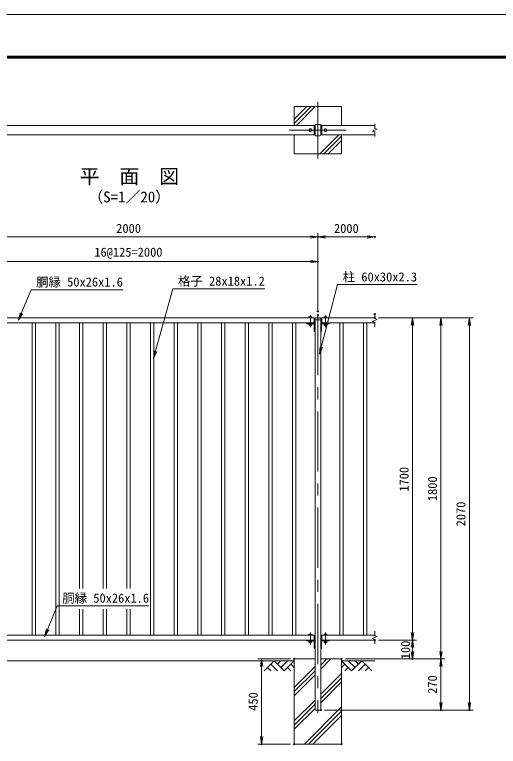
# Model space of a CAD drawing. Units: millimetres, scale not verified. Extents: x -4200 to 4200, y -2970 to 2970.
# Drawn here: x -2747 to -192, y -892 to 2970 of the extents above; entities that cross this region are included whole.
import ezdxf
from ezdxf.enums import TextEntityAlignment as Align

# ---------------------------------------------------------------- set-up
doc = ezdxf.new("R2010")
doc.units = ezdxf.units.MM
doc.header["$LTSCALE"] = 10
doc.header["$PDMODE"] = 32
doc.header["$PDSIZE"] = 5
doc.linetypes.add('USER1', pattern=[50.8, 31.75, -6.35, 6.35, -6.35])
for name, color, linetype, lineweight in [('0-0_D-BGD', 7, 'Continuous', 18), ('0-1_D-STR4', 7, 'Continuous', 18), ('0-2_D-DCR-HCH', 7, 'Continuous', 13), ('0-3_D-BMK', 2, 'USER1', 13), ('0-4_D-TTL-TXT', 7, 'Continuous', 18), ('0-5_D-STR-DIM', 7, 'Continuous', 13), ('0-6_0', 7, 'Continuous', 18), ('0-8_D-STR1', 1, 'Continuous', 18), ('0-9_D-STR-TXT', 7, 'Continuous', 13), ('0-A_D-TTL', 7, 'Continuous', 18), ('0-B_D-STR3', 3, 'Continuous', 13)]:
    doc.layers.add(name, color=color, linetype=linetype, lineweight=lineweight)
doc.layers.add('0-7_Defpoints', color=253, linetype='Continuous')
doc.styles.add('ＭＳ ゴシック', font='')
doc.styles.get('ＭＳ ゴシック').set_extended_font_data('MS Gothic')

# ---------------------------------------------------------------- blocks, each defined once
blk = doc.blocks.new('_Open')
at = {"layer": '0-6_0'}
blk.add_line((-10, 1.667), (0, 0), dxfattribs=at)
blk.add_lwpolyline([(-10, -1.667), (0, 0), (-10, 0)], dxfattribs=at)

msp = doc.modelspace()

# ---------------------------------------------------------------- linework, layer by layer
at = {"layer": '0-0_D-BGD'}
for p, q in [((-1270.18, -441.05), (-3020.18, -441.05)), ((-1020.18, -441.05), (-845.18, -441.05))]:
    msp.add_line(p, q, dxfattribs=at)
at = {"layer": '0-1_D-STR4'}
for p, q in [((-1020.18, 2385.22), (-1020.18, 2485.22)), ((-1270.18, -431.05), (-1270.18, -881.05)), ((-1160.18, -431.05), (-1270.18, -431.05)), ((-1020.18, -431.05), (-1130.18, -431.05)), ((-1020.18, -431.05), (-1020.18, -881.05)), ((-1020.18, -881.05), (-1270.18, -881.05))]:
    msp.add_line(p, q, dxfattribs=at)
for points in [[(-1020.18, 2485.22), (-1270.18, 2485.22), (-1270.18, 2385.22)], [(-1270.18, 2335.22), (-1270.18, 2235.22), (-1020.18, 2235.22), (-1020.18, 2335.22)]]:
    msp.add_lwpolyline(points, dxfattribs=at)
at = {"layer": '0-2_D-DCR-HCH'}
for p, q in [((-1270.18, 2396.19), (-1181.15, 2485.22)), ((-1270.18, 2418.29), (-1203.25, 2485.22)), ((-1259.05, 2385.22), (-1159.05, 2485.22)), ((-1035.18, 2335.22), (-1135.18, 2235.22)), ((-1020.18, 2328.12), (-1113.08, 2235.22)), ((-1020.18, 2306.03), (-1090.99, 2235.22)), ((-1376.6, -441.05), (-1429.82, -494.26)), ((-1394.34, -458.78), (-1358.7, -494.26)), ((-1376.6, -441.05), (-1323.39, -494.26)), ((-1358.87, -458.78), (-1341.13, -441.05)), ((-1341.13, -476.52), (-1305.65, -441.05)), ((-1323.39, -494.26), (-1270.18, -441.05)), ((-1287.92, -458.78), (-1270.18, -476.44)), ((-1130.18, -485.06), (-1076.16, -431.05)), ((-1130.18, -462.97), (-1098.26, -431.05)), ((-1130.18, -485.06), (-1076.16, -431.05)), ((-1130.18, -462.97), (-1098.26, -431.05)), ((-966.97, -494.26), (-1020.18, -441.05)), ((-1002.44, -458.78), (-1020.18, -476.44)), ((-949.23, -476.52), (-984.7, -441.05)), ((-913.76, -441.05), (-966.97, -494.26)), ((-931.4, -458.88), (-949.23, -441.05)), ((-896.02, -458.78), (-931.66, -494.26)), ((-913.76, -441.05), (-860.54, -494.26)), ((-1412.08, -476.52), (-1394.26, -494.26)), ((-1305.65, -476.52), (-1287.84, -494.26)), ((-1270.18, -580.87), (-1160.18, -470.87)), ((-1270.18, -602.97), (-1160.18, -492.97)), ((-984.7, -476.52), (-1002.52, -494.26)), ((-878.28, -476.52), (-896.1, -494.26)), ((-1270.18, -625.06), (-1160.18, -515.06)), ((-1130.18, -617.65), (-1020.18, -507.65)), ((-1130.18, -639.74), (-1020.18, -529.74)), ((-1130.18, -661.84), (-1020.18, -551.84)), ((-1270.18, -757.65), (-1160.18, -647.65)), ((-1270.18, -779.74), (-1160.18, -669.74)), ((-1270.18, -801.84), (-1160.18, -691.84)), ((-1216.8, -881.05), (-1020.18, -684.42)), ((-1194.71, -881.05), (-1020.18, -706.52)), ((-1172.61, -881.05), (-1020.18, -728.62))]:
    msp.add_line(p, q, dxfattribs=at)
at = {"layer": '0-3_D-BMK'}
for p, q in [((-1145.18, 2210.22), (-1145.18, 2510.22)), ((-995.18, 2360.22), (-1295.18, 2360.22)), ((-1185.18, 1382.31), (-1185.18, 1319.6)), ((-1145.18, 1383.95), (-1145.18, -716.05)), ((-1105.18, 1382.31), (-1105.18, 1319.6)), ((-1185.18, -291.69), (-1185.18, -354.4)), ((-1105.18, -291.69), (-1105.18, -354.4))]:
    msp.add_line(p, q, dxfattribs=at)
at = {"layer": '0-5_D-STR-DIM'}
for p, q in [((-858.39, 2355.41), (-831.96, 2365.03)), ((-845.18, 2393.65), (-845.18, 2369.84)), ((-831.96, 2365.03), (-845.18, 2369.84)), ((-845.18, 2350.6), (-858.39, 2355.41)), ((-845.18, 2350.6), (-845.18, 2326.79)), ((-1145.18, 1423.95), (-1145.18, 1816.53)), ((-1145.18, 1423.95), (-1145.18, 1816.53)), ((-3145.18, 1796.53), (-1145.18, 1796.53)), ((-1145.18, 1796.53), (-845.18, 1796.53)), ((-3145.18, 1666.42), (-1145.18, 1666.42)), ((-1145.18, 1403.95), (-1145.18, 1686.42)), ((-858.39, 1351.15), (-831.96, 1360.76)), ((-845.18, 1389.38), (-845.18, 1365.57)), ((-831.96, 1360.76), (-845.18, 1365.57)), ((-825.18, 1368.95), (-625.18, 1368.95)), ((-825.18, 1368.95), (-475.18, 1368.95)), ((-825.18, 1368.95), (-325.18, 1368.95)), ((-645.18, 1368.95), (-645.18, -331.05)), ((-495.18, 1368.95), (-495.18, -431.05)), ((-345.18, 1368.95), (-345.18, -701.05)), ((-845.18, 1346.34), (-858.39, 1351.15)), ((-845.18, 1346.34), (-845.18, 1322.53)), ((-845.18, -284.62), (-845.18, -308.43)), ((-831.96, -313.24), (-845.18, -308.43)), ((-858.39, -322.85), (-831.96, -313.24)), ((-845.18, -327.66), (-858.39, -322.85)), ((-845.18, -327.66), (-845.18, -351.47)), ((-825.18, -331.05), (-625.18, -331.05)), ((-825.18, -331.05), (-625.18, -331.05)), ((-645.18, -331.05), (-645.18, -431.05)), ((-1290.18, -431.05), (-1462.31, -431.05)), ((-1442.31, -431.05), (-1442.31, -881.05)), ((-1000.18, -431.05), (-625.18, -431.05)), ((-1000.18, -431.05), (-475.18, -431.05)), ((-1000.18, -431.05), (-475.18, -431.05)), ((-495.18, -431.05), (-495.18, -701.05)), ((-1110.18, -701.05), (-475.18, -701.05)), ((-1110.18, -701.05), (-325.18, -701.05)), ((-1290.18, -881.05), (-1462.31, -881.05))]:
    msp.add_line(p, q, dxfattribs=at)
at = {"layer": '0-7_Defpoints'}
for p in [(-1145.18, 1796.53), (-845.18, 1796.53), (-1145.18, 1666.42), (-1145.18, 1403.95), (-845.18, 1389.88), (-1145.18, 1383.95), (-845.18, 1368.95), (-845.18, 1368.95), (-845.18, -331.05), (-845.18, -331.05), (-645.18, -331.05), (-1270.18, -431.05), (-1020.18, -431.05), (-645.18, -431.05), (-495.18, -431.05), (-1130.18, -701.05), (-495.18, -701.05), (-345.18, -701.05), (-1442.31, -881.05), (-1270.18, -881.05), (-1020.18, -881.05)]:
    msp.add_point(p, dxfattribs=at)
at = {"layer": '0-8_D-STR1'}
for p, q in [((-1165.18, 2385.22), (-3125.18, 2385.22)), ((-1165.18, 2335.22), (-1165.18, 2385.22)), ((-1164.68, 2384.97), (-1165.18, 2384.97)), ((-1163.18, 2383.47), (-1163.18, 2336.97)), ((-1163.18, 2380.65), (-1160.18, 2380.65)), ((-1160.18, 2385.62), (-1160.18, 2334.82)), ((-1155.58, 2390.22), (-1134.78, 2390.22)), ((-1130.18, 2334.82), (-1130.18, 2385.62)), ((-1127.18, 2380.65), (-1130.18, 2380.65)), ((-1127.18, 2383.47), (-1127.18, 2336.97)), ((-1125.68, 2384.97), (-1125.18, 2384.97)), ((-845.18, 2385.22), (-1125.18, 2385.22)), ((-1125.18, 2335.22), (-1125.18, 2385.22)), ((-1165.18, 2335.22), (-3125.18, 2335.22)), ((-1164.68, 2335.47), (-1165.18, 2335.47)), ((-1163.18, 2340.65), (-1160.18, 2340.65)), ((-1155.58, 2330.22), (-1134.78, 2330.22)), ((-1127.18, 2340.65), (-1130.18, 2340.65)), ((-1125.68, 2335.47), (-1125.18, 2335.47)), ((-845.18, 2335.22), (-1125.18, 2335.22)), ((-3125.18, 1368.95), (-1165.18, 1368.95)), ((-1165.18, 1368.95), (-1165.18, 1342.95)), ((-1164.68, 1368.7), (-1165.18, 1368.7)), ((-1163.18, 1344.7), (-1163.18, 1367.2)), ((-1161.43, 1365.95), (-1161.43, 1358.95)), ((-1161.43, 1358.95), (-1128.93, 1358.95)), ((-1160.18, 1358.95), (-1160.18, -701.05)), ((-1145.18, 1371.95), (-1158.43, 1368.95)), ((-1158.43, 1368.95), (-1131.93, 1368.95)), ((-1145.18, 1371.95), (-1131.93, 1368.95)), ((-1130.18, -701.05), (-1130.18, 1358.95)), ((-1128.93, 1365.95), (-1128.93, 1358.95)), ((-1127.18, 1344.7), (-1127.18, 1367.2)), ((-1125.68, 1368.7), (-1125.18, 1368.7)), ((-845.18, 1368.95), (-1125.18, 1368.95)), ((-1125.18, 1368.95), (-1125.18, 1342.95)), ((-3125.18, 1342.95), (-1165.18, 1342.95)), ((-2654.18, 1342.95), (-2654.18, -305.05)), ((-2636.18, 1342.95), (-2636.18, -305.05)), ((-2529.18, 1342.95), (-2529.18, -305.05)), ((-2511.18, 1342.95), (-2511.18, -305.05)), ((-2404.18, 1342.95), (-2404.18, -58.95)), ((-2386.18, 1342.95), (-2386.18, -58.95)), ((-2279.18, 1342.95), (-2279.18, -58.95)), ((-2261.18, 1342.95), (-2261.18, -58.95)), ((-2154.18, 1342.95), (-2154.18, -58.95)), ((-2136.18, 1342.95), (-2136.18, -58.95)), ((-2029.18, 1342.95), (-2029.18, -305.05)), ((-2011.18, 1342.95), (-2011.18, -305.05)), ((-1904.18, 1342.95), (-1904.18, -305.05)), ((-1886.18, 1342.95), (-1886.18, -305.05)), ((-1779.18, 1342.95), (-1779.18, -305.05)), ((-1761.18, 1342.95), (-1761.18, -305.05)), ((-1654.18, 1342.95), (-1654.18, -305.05)), ((-1636.18, 1342.95), (-1636.18, -305.05)), ((-1529.18, 1342.95), (-1529.18, -305.05)), ((-1511.18, 1342.95), (-1511.18, -305.05)), ((-1404.18, 1342.95), (-1404.18, -305.05)), ((-1386.18, 1342.95), (-1386.18, -305.05)), ((-1279.18, 1342.95), (-1279.18, -305.05)), ((-1261.18, 1342.95), (-1261.18, -305.05)), ((-1205.18, 1342.95), (-1205.18, 1338.45)), ((-1205.18, 1342.95), (-1169.18, 1342.95)), ((-1205.18, 1338.45), (-1169.18, 1338.45)), ((-1164.68, 1343.2), (-1165.18, 1343.2)), ((-1164.68, 1333.95), (-1164.68, 1297.95)), ((-1125.68, 1343.2), (-1125.18, 1343.2)), ((-1125.68, 1333.95), (-1125.68, 1297.95)), ((-845.18, 1342.95), (-1125.18, 1342.95)), ((-1085.18, 1342.95), (-1121.18, 1342.95)), ((-1085.18, 1338.45), (-1121.18, 1338.45)), ((-1085.18, 1342.95), (-1085.18, 1338.45)), ((-1029.18, 1342.95), (-1029.18, -305.05)), ((-1011.18, 1342.95), (-1011.18, -305.05)), ((-904.18, 1342.95), (-904.18, -305.05)), ((-886.18, 1342.95), (-886.18, -305.05)), ((-1164.68, 1297.95), (-1160.18, 1297.95)), ((-1125.68, 1297.95), (-1130.18, 1297.95)), ((-2404.18, -168.43), (-2404.18, -305.05)), ((-2386.18, -168.43), (-2386.18, -305.05)), ((-2279.18, -168.43), (-2279.18, -305.05)), ((-2261.18, -168.43), (-2261.18, -305.05)), ((-2154.18, -168.43), (-2154.18, -305.05)), ((-2136.18, -168.43), (-2136.18, -305.05)), ((-3125.18, -305.05), (-1165.18, -305.05)), ((-1165.18, -305.05), (-1165.18, -331.05)), ((-1165.18, -331.05), (-1165.18, -305.05)), ((-1164.68, -305.3), (-1165.18, -305.3)), ((-1163.18, -329.3), (-1163.18, -306.8)), ((-1127.18, -329.3), (-1127.18, -306.8)), ((-1125.68, -305.3), (-1125.18, -305.3)), ((-845.18, -305.05), (-1125.18, -305.05)), ((-1125.18, -305.05), (-1125.18, -331.05)), ((-3125.18, -331.05), (-1165.18, -331.05)), ((-1205.18, -331.05), (-1205.18, -335.55)), ((-1205.18, -331.05), (-1169.18, -331.05)), ((-1205.18, -335.55), (-1169.18, -335.55)), ((-1164.68, -330.8), (-1165.18, -330.8)), ((-1164.68, -340.05), (-1164.68, -376.05)), ((-1125.68, -330.8), (-1125.18, -330.8)), ((-1125.68, -340.05), (-1125.68, -376.05)), ((-845.18, -331.05), (-1125.18, -331.05)), ((-1085.18, -331.05), (-1121.18, -331.05)), ((-1085.18, -335.55), (-1121.18, -335.55)), ((-1085.18, -331.05), (-1085.18, -335.55)), ((-1164.68, -376.05), (-1160.18, -376.05)), ((-1125.68, -376.05), (-1130.18, -376.05)), ((-1160.18, -701.05), (-1130.18, -701.05))]:
    msp.add_line(p, q, dxfattribs=at)
for centre, radius, start, end in [((-1164.68, 2383.47), 1.5, 0, 90), ((-1155.58, 2385.62), 4.6, 90.00002, 179.99999), ((-1134.78, 2385.62), 4.6, 0, 90.00002), ((-1125.68, 2383.47), 1.5, 90.00004, 180.00004), ((-1164.68, 2336.97), 1.5, 270, 0), ((-1155.58, 2334.82), 4.6, 179.99999, 270.00002), ((-1134.78, 2334.82), 4.6, 270.00002, 0), ((-1125.68, 2336.97), 1.5, 180.00004, 270.00004), ((-1164.68, 1367.2), 1.5, 0, 90), ((-1158.43, 1365.95), 3, 90, 180), ((-1131.93, 1365.95), 3, 0, 90), ((-1125.68, 1367.2), 1.5, 90, 180), ((-1169.18, 1333.95), 9, 0, 90), ((-1169.18, 1333.95), 4.5, 0, 90), ((-1164.68, 1344.7), 1.5, 270, 0), ((-1121.18, 1333.95), 9, 90, 180), ((-1125.68, 1344.7), 1.5, 180, 270), ((-1121.18, 1333.95), 4.5, 90, 180), ((-1164.68, -306.8), 1.5, 0, 90), ((-1125.68, -306.8), 1.5, 90, 180), ((-1169.18, -340.05), 9, 0, 90), ((-1169.18, -340.05), 4.5, 0, 90), ((-1164.68, -329.3), 1.5, 270, 0), ((-1121.18, -340.05), 9, 90, 180), ((-1125.68, -329.3), 1.5, 180, 270), ((-1121.18, -340.05), 4.5, 90, 180)]:
    msp.add_arc(centre, radius, start, end, dxfattribs=at)
at = {"layer": '0-9_D-STR-TXT'}
for points in [[(-2175.57, 1517.97), (-2660.25, 1517.97), (-2725.84, 1358.37)], [(-1426, 1522.88), (-1910.68, 1522.88), (-2012.89, 1156.87)], [(-621.38, 1544.93), (-1041.06, 1544.93), (-1137.05, 1178.92)], [(-2037.42, -150.67), (-2522.11, -150.67), (-2587.69, -310.27)]]:
    msp.add_lwpolyline(points, dxfattribs=at)
at = {"layer": '0-A_D-TTL'}
for points in [[(-4200.31, -2969.96), (4199.69, -2969.96), (4199.69, 2970.04), (-4200.31, 2970.04)], [(-3930.31, 2750.04), (3929.69, 2750.04), (3929.69, -2749.96), (-3930.31, -2749.96)], [(-3927.81, 2747.54), (3927.19, 2747.54), (3927.19, -2747.46), (-3927.81, -2747.46)], [(-3925.31, 2745.04), (3924.69, 2745.04), (3924.69, -2744.96), (-3925.31, -2744.96)], [(-3922.81, 2742.54), (3922.19, 2742.54), (3922.19, -2742.46), (-3922.81, -2742.46)], [(-3920.31, 2740.04), (3919.69, 2740.04), (3919.69, -2739.96), (-3920.31, -2739.96)]]:
    msp.add_lwpolyline(points, close=True, dxfattribs=at)
at = {"layer": '0-B_D-STR3'}
for p, q in [((-1192.68, 2360.23), (-1188.94, 2366.71)), ((-1181.42, 2353.73), (-1177.68, 2360.21)), ((-1108.94, 2353.73), (-1112.68, 2360.21)), ((-1097.68, 2360.23), (-1101.42, 2366.71)), ((-1192.68, 1373.87), (-1191.67, 1374.45)), ((-1192.68, 1368.95), (-1192.68, 1373.87)), ((-1192.68, 1368.95), (-1177.68, 1368.95)), ((-1191.67, 1374.45), (-1178.69, 1374.45)), ((-1188.92, 1368.95), (-1188.92, 1373.87)), ((-1181.44, 1368.95), (-1181.44, 1373.87)), ((-1177.68, 1373.87), (-1178.69, 1374.45)), ((-1177.68, 1368.95), (-1177.68, 1373.87)), ((-1112.68, 1373.87), (-1111.67, 1374.45)), ((-1112.68, 1368.95), (-1112.68, 1373.87)), ((-1097.68, 1368.95), (-1112.68, 1368.95)), ((-1098.69, 1374.45), (-1111.67, 1374.45)), ((-1108.92, 1368.95), (-1108.92, 1373.87)), ((-1101.44, 1368.95), (-1101.44, 1373.87)), ((-1097.68, 1373.87), (-1098.69, 1374.45)), ((-1097.68, 1368.95), (-1097.68, 1373.87)), ((-1192.68, 1338.45), (-1192.68, 1332.54)), ((-1177.68, 1338.45), (-1192.68, 1338.45)), ((-1192.68, 1332.54), (-1191.67, 1331.95)), ((-1178.69, 1331.95), (-1191.67, 1331.95)), ((-1188.92, 1338.45), (-1188.92, 1332.54)), ((-1181.44, 1338.45), (-1181.44, 1332.54)), ((-1177.68, 1332.54), (-1178.69, 1331.95)), ((-1177.68, 1338.45), (-1177.68, 1332.54)), ((-1112.68, 1338.45), (-1112.68, 1332.54)), ((-1112.68, 1338.45), (-1097.68, 1338.45)), ((-1112.68, 1332.54), (-1111.67, 1331.95)), ((-1111.67, 1331.95), (-1098.69, 1331.95)), ((-1108.92, 1338.45), (-1108.92, 1332.54)), ((-1101.44, 1338.45), (-1101.44, 1332.54)), ((-1097.68, 1332.54), (-1098.69, 1331.95)), ((-1097.68, 1338.45), (-1097.68, 1332.54)), ((-1192.68, -300.13), (-1191.67, -299.55)), ((-1192.68, -305.05), (-1192.68, -300.13)), ((-1192.68, -305.05), (-1177.68, -305.05)), ((-1191.67, -299.55), (-1178.69, -299.55)), ((-1188.92, -305.05), (-1188.92, -300.13)), ((-1181.44, -305.05), (-1181.44, -300.13)), ((-1177.68, -300.13), (-1178.69, -299.55)), ((-1177.68, -305.05), (-1177.68, -300.13)), ((-1112.68, -300.13), (-1111.67, -299.55)), ((-1112.68, -305.05), (-1112.68, -300.13)), ((-1097.68, -305.05), (-1112.68, -305.05)), ((-1098.69, -299.55), (-1111.67, -299.55)), ((-1108.92, -305.05), (-1108.92, -300.13)), ((-1101.44, -305.05), (-1101.44, -300.13)), ((-1097.68, -300.13), (-1098.69, -299.55)), ((-1097.68, -305.05), (-1097.68, -300.13)), ((-1192.68, -335.55), (-1192.68, -341.46)), ((-1177.68, -335.55), (-1192.68, -335.55)), ((-1192.68, -341.46), (-1191.67, -342.05)), ((-1178.69, -342.05), (-1191.67, -342.05)), ((-1188.92, -335.55), (-1188.92, -341.46)), ((-1181.44, -335.55), (-1181.44, -341.46)), ((-1177.68, -341.46), (-1178.69, -342.05)), ((-1177.68, -335.55), (-1177.68, -341.46)), ((-1112.68, -335.55), (-1112.68, -341.46)), ((-1112.68, -335.55), (-1097.68, -335.55)), ((-1112.68, -341.46), (-1111.67, -342.05)), ((-1111.67, -342.05), (-1098.69, -342.05)), ((-1108.92, -335.55), (-1108.92, -341.46)), ((-1101.44, -335.55), (-1101.44, -341.46)), ((-1097.68, -341.46), (-1098.69, -342.05)), ((-1097.68, -335.55), (-1097.68, -341.46))]:
    msp.add_line(p, q, dxfattribs=at)
for points in [[(-1192.68, 2360.23), (-1188.93, 2353.73), (-1181.42, 2353.73)], [(-1188.94, 2366.71), (-1181.43, 2366.72), (-1177.68, 2360.21)], [(-1101.42, 2366.71), (-1108.93, 2366.72), (-1112.68, 2360.21)], [(-1097.68, 2360.23), (-1101.43, 2353.73), (-1108.94, 2353.73)]]:
    msp.add_lwpolyline(points, dxfattribs=at)
for centre in [(-1185.18, 2360.22), (-1105.18, 2360.22)]:
    msp.add_circle(centre, 6.49, dxfattribs=at)
for centre, radius, start, end in [((-1191.9, 1366.56), 7.9, 67.81236, 88.31726), ((-1185.18, 1362.13), 12.33, 72.33186, 107.66814), ((-1178.45, 1366.56), 7.9, 91.68274, 112.18764), ((-1111.9, 1366.56), 7.9, 67.81236, 88.31726), ((-1105.18, 1362.13), 12.33, 72.33186, 107.66814), ((-1098.45, 1366.56), 7.9, 91.68274, 112.18764), ((-1191.9, 1339.85), 7.9, 271.68274, 292.18764), ((-1185.18, 1332.47), 6.51, 184.51776, 355.48224), ((-1185.18, 1344.28), 12.33, 252.33186, 287.66814), ((-1178.45, 1339.85), 7.9, 247.81236, 268.31726), ((-1111.9, 1339.85), 7.9, 271.68274, 292.18764), ((-1105.18, 1332.47), 6.51, 184.51776, 355.48224), ((-1105.18, 1344.28), 12.33, 252.33186, 287.66814), ((-1098.45, 1339.85), 7.9, 247.81236, 268.31726), ((-1191.9, -307.44), 7.9, 67.81236, 88.31726), ((-1185.18, -311.87), 12.33, 72.33186, 107.66814), ((-1178.45, -307.44), 7.9, 91.68274, 112.18764), ((-1111.9, -307.44), 7.9, 67.81236, 88.31726), ((-1105.18, -311.87), 12.33, 72.33186, 107.66814), ((-1098.45, -307.44), 7.9, 91.68274, 112.18764), ((-1191.9, -334.15), 7.9, 271.68274, 292.18764), ((-1185.18, -341.53), 6.51, 184.51776, 355.48224), ((-1185.18, -329.72), 12.33, 252.33186, 287.66814), ((-1178.45, -334.15), 7.9, 247.81236, 268.31726), ((-1111.9, -334.15), 7.9, 271.68274, 292.18764), ((-1105.18, -341.53), 6.51, 184.51776, 355.48224), ((-1105.18, -329.72), 12.33, 252.33186, 287.66814), ((-1098.45, -334.15), 7.9, 247.81236, 268.31726)]:
    msp.add_arc(centre, radius, start, end, dxfattribs=at)

# ---------------------------------------------------------------- block references
at = {"layer": '0-5_D-STR-DIM', "xscale": 4, "yscale": 4}
for p in [(-1145.18, 1796.53), (-845.18, 1796.53), (-1145.18, 1666.42)]:
    msp.add_blockref('_Open', p, dxfattribs=at)
for p, rotation in [((-1145.18, 1796.53), 180), ((-645.18, 1368.95), 90), ((-495.18, 1368.95), 90), ((-345.18, 1368.95), 90), ((-645.18, -331.05), 270), ((-645.18, -331.05), 90), ((-645.18, -431.05), 270), ((-495.18, -431.05), 270), ((-1442.31, -431.05), 90), ((-495.18, -431.05), 90), ((-495.18, -701.05), 270), ((-345.18, -701.05), 270), ((-1442.31, -881.05), 270)]:
    msp.add_blockref('_Open', p, dxfattribs=dict(at, rotation=rotation))
at = {"layer": '0-9_D-STR-TXT', "xscale": 4, "yscale": 4}
for p, rotation in [((-2726.6, 1356.52), 247.65966), ((-1137.56, 1176.99), 255.30492), ((-2013.43, 1154.94), 254.39815), ((-2588.45, -312.12), 247.65966)]:
    msp.add_blockref('_Open', p, dxfattribs=dict(at, rotation=rotation))

# ---------------------------------------------------------------- texts
at = {"layer": '0-4_D-TTL-TXT', "style": 'ＭＳ ゴシック'}
for s, height, p in [('平\u3000面\u3000図', 76.98, (-2403.48, 2054.95)), ('（S=1／20）', 57.7, (-2358, 1961.75))]:
    msp.add_text(s, height=height, dxfattribs=at).set_placement(p, align=Align.BOTTOM_LEFT)
at = {"layer": '0-5_D-STR-DIM', "style": 'ＭＳ ゴシック'}
for s, p in [('2000', (-2210.45, 1803.28)), ('2000', (-1060.45, 1803.28)), ('16@125=2000', (-2325.89, 1677.87))]:
    msp.add_text(s, height=48.09, dxfattribs=at).set_placement(p, align=Align.BOTTOM_LEFT)
for s, p in [('1700', (-651.93, 452.04)), ('1800', (-501.93, 402.04)), ('2070', (-351.93, 268.69)), ('100', (-644.1, -432.52)), ('270', (-501.93, -615.06)), ('450', (-1449.06, -704.55))]:
    msp.add_text(s, height=48.09, rotation=90, dxfattribs=at).set_placement(p, align=Align.BOTTOM_LEFT)
at = {"layer": '0-9_D-STR-TXT', "style": 'ＭＳ ゴシック'}
for s, p in [('胴縁 50x26x1.6', (-2633.53, 1520.34)), ('格子 28x18x1.2', (-1883.96, 1525.25)), ('柱 60x30x2.3', (-1014.34, 1547.3)), ('胴縁 50x26x1.6', (-2495.38, -148.29))]:
    msp.add_text(s, height=48.09, dxfattribs=at).set_placement(p, align=Align.BOTTOM_LEFT)

doc.saveas('drawing.dxf')
